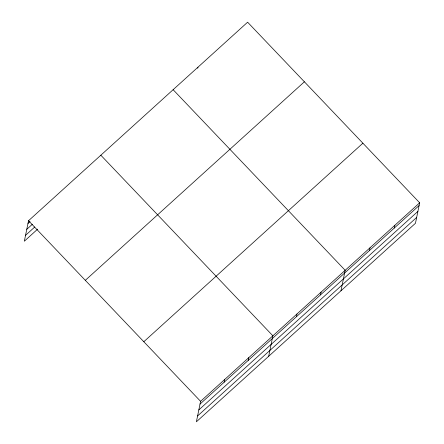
<?xml version="1.0" encoding="UTF-8"?>
<svg xmlns="http://www.w3.org/2000/svg" width="444" height="444" viewBox="0 0 444 444"><rect width="100%" height="100%" fill="white"/><g stroke="black" fill="none" stroke-linecap="round" stroke-linejoin="round"><path stroke-width="0.67" d="M419.663 202.797L200.588 401.326L196.387 421.8L415.462 223.277L419.663 202.797L247.613 22.2L28.538 220.724L24.337 241.203L37.668 229.121M197.73 68.298L197.957 67.199M224.12 382.234L224.686 379.487M248.224 360.395L248.784 357.648M268.681 356.288L272.882 335.814L100.832 155.211M296.42 316.722L296.981 313.975M320.518 294.883L321.079 292.135M340.975 290.776L345.177 270.296L173.127 89.699M369.441 250.549L370.007 247.796M394.272 228.049L394.833 225.297M27.978 223.471L30.026 221.617M26.773 229.326L32.412 224.214M25.536 235.353L34.765 226.989M85.315 280.325L304.39 81.796M143.812 341.725L362.887 143.201M200.022 404.073L419.097 205.55M198.823 409.923L417.898 211.4M197.586 415.95L416.661 217.427M28.538 220.724L200.588 401.326"/></g></svg>
